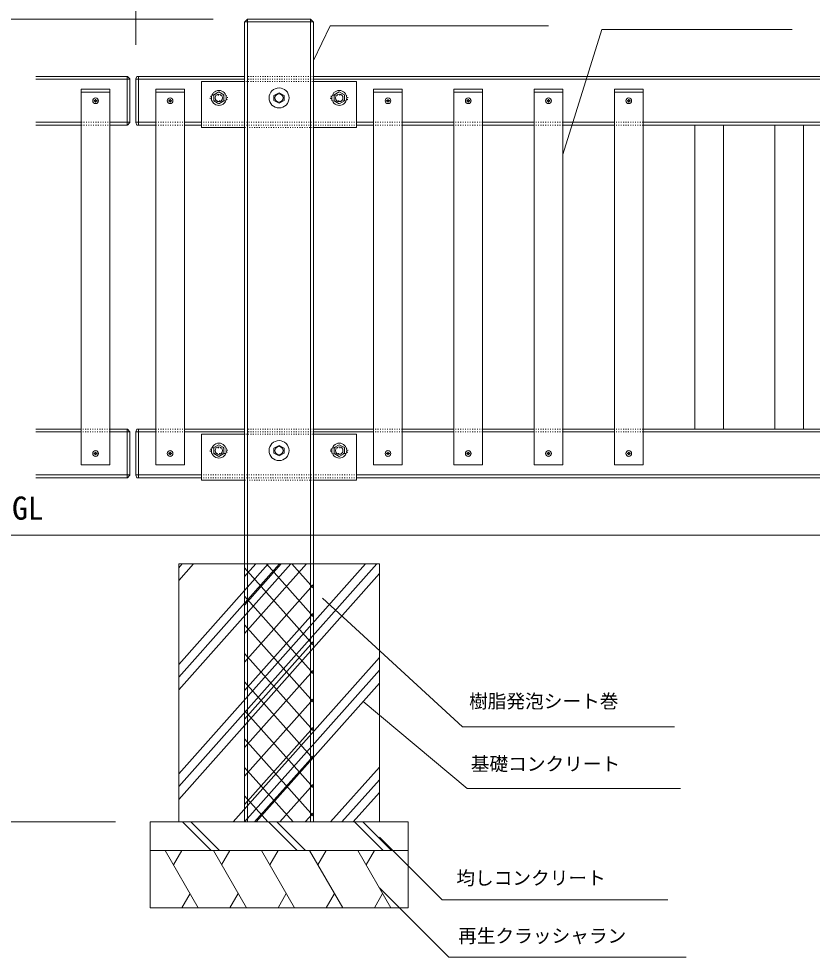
# Model space of a CAD drawing. Units: millimetres, scale not verified. Extents: x -3900 to 3900, y -2750 to 2750.
# Drawn here: x -2285 to -901, y -431 to 1205 of the extents above; entities that cross this region are included whole.
import ezdxf
from ezdxf.enums import TextEntityAlignment as Align

# ---------------------------------------------------------------- set-up
doc = ezdxf.new("R2010")
doc.units = ezdxf.units.MM
doc.header["$LTSCALE"] = 20
doc.linetypes.add('USER5', pattern=[0.208282, 0.069427, -0.138855])
doc.layers.add('0-1_IMPORTED', color=30, linetype='Continuous', lineweight=18)
doc.styles.add('ＭＳ ゴシック', font='')
doc.styles.get('ＭＳ ゴシック').set_extended_font_data('MS Gothic')

msp = doc.modelspace()

# ---------------------------------------------------------------- linework, layer by layer
at = {"layer": '0-1_IMPORTED', "color": 1}
for p, q in [((-2081, 1159.92), (-2081, 1707.57)), ((-1946, 1204.92), (-2951, 1204.92)), ((-1946, 1204.92), (-2821, 1204.92)), ((-2116, -195.08), (-2951, -195.08)), ((-2116, -195.08), (-2821, -195.08))]:
    msp.add_line(p, q, dxfattribs=at)
at = {"layer": '0-1_IMPORTED'}
for p, q in [((-1891, 1199.92), (-1771, 1199.92)), ((-1886, 1204.92), (-1886, -195.08)), ((-1776, 1204.92), (-1776, -195.08)), ((-2255, 1104.92), (-2095.32, 1104.92)), ((-2255, 1099.92), (-2091, 1099.92)), ((-2096, 1104.92), (-2096, 1019.92)), ((-2095.32, 1104.92), (-2091, 1100.45)), ((-2091, 1100.45), (-2091, 1024.4)), ((-2081, 1100.45), (-2078.84, 1104.92)), ((-2081, 1024.4), (-2081, 1100.45)), ((-2081, 1099.92), (-1891, 1099.92)), ((-2078.84, 1104.92), (-1891, 1104.92)), ((-2076, 1019.92), (-2076, 1104.92)), ((-1771, 1104.92), (-85.36, 1104.92)), ((-1771, 1099.92), (-81, 1099.92)), ((-2126, 1077.42), (-2176, 1077.42)), ((-1996, 1077.42), (-2046, 1077.42)), ((-1942, 1069.91), (-1940.6, 1072.02)), ((-1940.6, 1062.83), (-1942, 1064.93)), ((-1940.6, 1072.02), (-1938.49, 1073.43)), ((-1938.49, 1073.43), (-1936, 1073.92)), ((-1936, 1073.92), (-1933.51, 1073.43)), ((-1933.51, 1073.43), (-1931.4, 1072.02)), ((-1931.4, 1072.02), (-1929.99, 1069.91)), ((-1929.99, 1064.93), (-1931.4, 1062.83)), ((-1929.99, 1069.91), (-1929.5, 1067.42)), ((-1929.5, 1067.42), (-1929.99, 1064.93)), ((-1726, 1073.92), (-1728.49, 1073.43)), ((-1723.51, 1073.43), (-1726, 1073.92)), ((-1721.4, 1072.02), (-1723.51, 1073.43)), ((-1616, 1077.42), (-1666, 1077.42)), ((-1476, 1077.42), (-1526, 1077.42)), ((-1336, 1077.42), (-1386, 1077.42)), ((-1196, 1077.42), (-1246, 1077.42)), ((-1938.49, 1061.42), (-1940.6, 1062.83)), ((-1936, 1060.92), (-1938.49, 1061.42)), ((-1933.51, 1061.42), (-1936, 1060.92)), ((-1931.4, 1062.83), (-1933.51, 1061.42)), ((-1728.49, 1061.42), (-1726, 1060.92)), ((-1726, 1060.92), (-1723.51, 1061.42)), ((-1723.51, 1061.42), (-1721.4, 1062.83)), ((-2176, 1024.92), (-2255, 1024.92)), ((-2176, 1019.92), (-2255, 1019.92)), ((-2126, 1024.92), (-2091, 1024.92)), ((-2126, 1019.92), (-2096, 1019.92)), ((-2091, 1024.4), (-2095.32, 1019.92)), ((-2046, 1024.92), (-2081, 1024.92)), ((-2078.84, 1019.92), (-2081, 1024.4)), ((-2046, 1019.92), (-2078.84, 1019.92)), ((-1996, 1024.92), (-1966, 1024.92)), ((-1996, 1019.92), (-1966, 1019.92)), ((-1666, 1024.92), (-1696, 1024.92)), ((-1666, 1019.92), (-1696, 1019.92)), ((-1526, 1024.92), (-1616, 1024.92)), ((-1526, 1019.92), (-1616, 1019.92)), ((-1386, 1024.92), (-1476, 1024.92)), ((-1386, 1019.92), (-1476, 1019.92)), ((-1246, 1024.92), (-1336, 1024.92)), ((-1246, 1019.92), (-1336, 1019.92)), ((-82.35, 1024.92), (-1196, 1024.92)), ((-85.36, 1019.92), (-1196, 1019.92)), ((-1106, 489.92), (-1106, 1019.92)), ((-1056, 1019.92), (-1056, 489.92)), ((-966, 489.92), (-966, 1019.92)), ((-916, 1019.92), (-916, 489.92)), ((-2176, 489.92), (-2255, 489.92)), ((-2176, 484.92), (-2255, 484.92)), ((-2126, 489.92), (-2095.32, 489.92)), ((-2126, 484.92), (-2091, 484.92)), ((-2096, 489.92), (-2096, 404.92)), ((-2095.32, 489.92), (-2091, 485.45)), ((-2091, 485.45), (-2091, 409.4)), ((-2081, 485.45), (-2078.84, 489.92)), ((-2081, 409.4), (-2081, 485.45)), ((-2081, 484.92), (-2046, 484.92)), ((-2078.84, 489.92), (-2046, 489.92)), ((-2076, 404.92), (-2076, 489.92)), ((-1996, 489.92), (-1891, 489.92)), ((-1996, 484.92), (-1891, 484.92)), ((-1666, 489.92), (-1771, 489.92)), ((-1666, 484.92), (-1771, 484.92)), ((-1526, 489.92), (-1616, 489.92)), ((-1526, 484.92), (-1616, 484.92)), ((-1386, 489.92), (-1476, 489.92)), ((-1386, 484.92), (-1476, 484.92)), ((-1246, 489.92), (-1336, 489.92)), ((-1246, 484.92), (-1336, 484.92)), ((-1196, 489.92), (-83.87, 489.92)), ((-1196, 484.92), (-81, 484.92)), ((-1940.6, 457.02), (-1938.49, 458.43)), ((-1938.49, 458.43), (-1936, 458.92)), ((-1936, 458.92), (-1933.51, 458.43)), ((-1933.51, 458.43), (-1931.4, 457.02)), ((-1726, 458.92), (-1728.49, 458.43)), ((-1723.51, 458.43), (-1726, 458.92)), ((-1721.4, 457.02), (-1723.51, 458.43)), ((-1942, 454.91), (-1940.6, 457.02)), ((-1940.6, 447.83), (-1942, 449.93)), ((-1938.49, 446.42), (-1940.6, 447.83)), ((-1936, 445.92), (-1938.49, 446.42)), ((-1933.51, 446.42), (-1936, 445.92)), ((-1931.4, 447.83), (-1933.51, 446.42)), ((-1931.4, 457.02), (-1929.99, 454.91)), ((-1929.99, 449.93), (-1931.4, 447.83)), ((-1929.99, 454.91), (-1929.5, 452.42)), ((-1929.5, 452.42), (-1929.99, 449.93)), ((-1728.49, 446.42), (-1726, 445.92)), ((-1726, 445.92), (-1723.51, 446.42)), ((-1723.51, 446.42), (-1721.4, 447.83)), ((-2091, 409.92), (-2255, 409.92)), ((-2091, 409.4), (-2095.32, 404.92)), ((-1966, 409.92), (-2081, 409.92)), ((-2078.84, 404.92), (-2081, 409.4)), ((-81, 409.92), (-1696, 409.92)), ((-2095.32, 404.92), (-2255, 404.92)), ((-1966, 404.92), (-2078.84, 404.92)), ((-85.36, 404.92), (-1696, 404.92)), ((369.5, 304.92), (-2531, 304.92)), ((-2006, 226.02), (-1980.31, 254.92)), ((-2006, 35.11), (-1810.61, 254.92)), ((-2006, 248.3), (-2000.11, 254.92)), ((-2006, 57.38), (-1830.41, 254.92)), ((-2006, -133.54), (-1660.7, 254.92)), ((-2006, 79.65), (-1850.21, 254.92)), ((-2006, -111.27), (-1680.5, 254.92)), ((-1891, 232.87), (-1871.4, 254.92)), ((-1891, 183.15), (-1827.2, 254.92)), ((-1891, 133.43), (-1783.01, 254.92)), ((-1771, 113.05), (-1891, 248.05)), ((-1771, 162.77), (-1852.91, 254.92)), ((-1771, 212.49), (-1808.72, 254.92)), ((-2006, -155.81), (-1656, 237.94)), ((-1891, 83.71), (-1771, 218.71)), ((-1771, 63.33), (-1891, 198.33)), ((-1891, 34), (-1771, 169)), ((-1771, 13.62), (-1891, 148.62)), ((-1891, -15.72), (-1771, 119.28)), ((-1771, -36.1), (-1891, 98.9)), ((-1910.79, -195.08), (-1656, 91.57)), ((-1891, -65.44), (-1771, 69.56)), ((-1891, -195.08), (-1656, 69.29)), ((-1771, -85.82), (-1891, 49.18)), ((-1871.2, -195.08), (-1656, 47.02)), ((-1891, -115.16), (-1771, 19.84)), ((-1771, -135.54), (-1891, -0.54)), ((-1891, -164.88), (-1771, -29.88)), ((-1771, -185.26), (-1891, -50.26)), ((-1873.65, -195.08), (-1771, -79.6)), ((-1806.47, -195.08), (-1891, -99.98)), ((-1741.09, -195.08), (-1656, -99.35)), ((-1829.46, -195.08), (-1771, -129.31)), ((-1721.29, -195.08), (-1656, -121.63)), ((-1701.49, -195.08), (-1656, -143.9)), ((-1850.66, -195.08), (-1891, -149.7)), ((-1785.26, -195.08), (-1771, -179.03)), ((-1999.14, -195.08), (-1949.14, -245.08)), ((-1985, -195.08), (-1935, -245.08)), ((-1849.14, -195.08), (-1799.14, -245.08)), ((-1835, -195.08), (-1785, -245.08)), ((-1699.14, -195.08), (-1649.14, -245.08)), ((-1685, -195.08), (-1635, -245.08)), ((-1971.87, -345.08), (-2029.61, -245.08)), ((-2015.17, -270.08), (-2000.74, -245.08)), ((-1887.87, -345.08), (-1945.61, -245.08)), ((-1931.17, -270.08), (-1916.74, -245.08)), ((-1803.87, -345.08), (-1861.61, -245.08)), ((-1847.17, -270.08), (-1832.74, -245.08)), ((-1719.87, -345.08), (-1777.61, -245.08)), ((-1763.17, -270.08), (-1748.74, -245.08)), ((-1635.87, -345.08), (-1693.61, -245.08)), ((-1679.17, -270.08), (-1664.74, -245.08)), ((-1986.31, -320.08), (-2000.74, -345.08)), ((-1902.31, -320.08), (-1916.74, -345.08)), ((-1818.31, -320.08), (-1832.74, -345.08)), ((-1734.31, -320.08), (-1748.74, -345.08)), ((-1650.31, -320.08), (-1664.74, -345.08))]:
    msp.add_line(p, q, dxfattribs=at)
at = {"layer": '0-1_IMPORTED', "linetype": 'USER5'}
for p, q in [((-1766.76, 1104.92), (-1886.76, 1104.92)), ((-1766.76, 1099.92), (-1886.76, 1099.92)), ((-1771, 1095.92), (-1891, 1095.92)), ((-1946, 1072.42), (-1926, 1072.42)), ((-1716, 1072.42), (-1736, 1072.42)), ((-1926, 1062.42), (-1946, 1062.42)), ((-1736, 1062.42), (-1716, 1062.42)), ((-2176, 1024.92), (-2126, 1024.92)), ((-2176, 1019.92), (-2126, 1019.92)), ((-2046, 1024.92), (-1996, 1024.92)), ((-2046, 1019.92), (-1996, 1019.92)), ((-1695, 1024.92), (-1966, 1024.92)), ((-1695, 1019.92), (-1966, 1019.92)), ((-1891, 1015.92), (-1771, 1015.92)), ((-1616, 1024.92), (-1666, 1024.92)), ((-1616, 1019.92), (-1666, 1019.92)), ((-1476, 1024.92), (-1526, 1024.92)), ((-1476, 1019.92), (-1526, 1019.92)), ((-1336, 1024.92), (-1386, 1024.92)), ((-1336, 1019.92), (-1386, 1019.92)), ((-1196, 1024.92), (-1246, 1024.92)), ((-1196, 1019.92), (-1246, 1019.92)), ((-2126, 489.92), (-2176, 489.92)), ((-2126, 484.92), (-2176, 484.92)), ((-2046, 489.92), (-1996, 489.92)), ((-2046, 484.92), (-1996, 484.92)), ((-1771, 480.92), (-1891, 480.92)), ((-1766.76, 489.92), (-1886.76, 489.92)), ((-1766.76, 484.92), (-1886.76, 484.92)), ((-1616, 489.92), (-1666, 489.92)), ((-1616, 484.92), (-1666, 484.92)), ((-1476, 489.92), (-1526, 489.92)), ((-1476, 484.92), (-1526, 484.92)), ((-1336, 489.92), (-1386, 489.92)), ((-1336, 484.92), (-1386, 484.92)), ((-1196, 489.92), (-1246, 489.92)), ((-1196, 484.92), (-1246, 484.92)), ((-1946, 457.42), (-1926, 457.42)), ((-1926, 447.42), (-1946, 447.42)), ((-1716, 457.42), (-1736, 457.42)), ((-1736, 447.42), (-1716, 447.42)), ((-1695, 409.92), (-1966, 409.92)), ((-1695, 404.92), (-1966, 404.92)), ((-1891, 400.92), (-1771, 400.92))]:
    msp.add_line(p, q, dxfattribs=at)
at = {"layer": '0-1_IMPORTED'}
for points in [[(-1886, 1204.92), (-1776, 1204.92), (-1771, 1199.74), (-1771, -195.08), (-1891, -195.08), (-1891, 1199.74)], [(-2126, 1082.42), (-2176, 1082.42), (-2176, 427.42), (-2126, 427.42)], [(-1996, 1082.42), (-2046, 1082.42), (-2046, 427.42), (-1996, 427.42)], [(-1616, 1082.42), (-1666, 1082.42), (-1666, 427.42), (-1616, 427.42)], [(-1476, 1082.42), (-1526, 1082.42), (-1526, 427.42), (-1476, 427.42)], [(-1336, 1082.42), (-1386, 1082.42), (-1386, 427.42), (-1336, 427.42)], [(-1196, 1082.42), (-1246, 1082.42), (-1246, 427.42), (-1196, 427.42)], [(-2148.5, 1062.92), (-2150.5, 1062.92), (-2150.5, 1064.92), (-2151.5, 1064.92), (-2151.5, 1062.92), (-2153.5, 1062.92), (-2153.5, 1061.92), (-2151.5, 1061.92), (-2151.5, 1059.92), (-2150.5, 1059.92), (-2150.5, 1061.92), (-2148.5, 1061.92)], [(-2018.5, 1062.92), (-2020.5, 1062.92), (-2020.5, 1064.92), (-2021.5, 1064.92), (-2021.5, 1062.92), (-2023.5, 1062.92), (-2023.5, 1061.92), (-2021.5, 1061.92), (-2021.5, 1059.92), (-2020.5, 1059.92), (-2020.5, 1061.92), (-2018.5, 1061.92)], [(-1944.97, 1062.25), (-1944.97, 1072.6), (-1936, 1077.78), (-1927.03, 1072.6), (-1927.03, 1062.25), (-1936, 1057.07)], [(-1831, 1058.42), (-1822, 1062.92), (-1822, 1071.92), (-1831, 1076.42), (-1840, 1071.92), (-1840, 1062.92)], [(-1717.03, 1062.25), (-1717.03, 1072.6), (-1726, 1077.78), (-1734.97, 1072.6), (-1734.97, 1062.25), (-1726, 1057.07)], [(-1638.5, 1062.92), (-1640.5, 1062.92), (-1640.5, 1064.92), (-1641.5, 1064.92), (-1641.5, 1062.92), (-1643.5, 1062.92), (-1643.5, 1061.92), (-1641.5, 1061.92), (-1641.5, 1059.92), (-1640.5, 1059.92), (-1640.5, 1061.92), (-1638.5, 1061.92)], [(-1498.5, 1062.92), (-1500.5, 1062.92), (-1500.5, 1064.92), (-1501.5, 1064.92), (-1501.5, 1062.92), (-1503.5, 1062.92), (-1503.5, 1061.92), (-1501.5, 1061.92), (-1501.5, 1059.92), (-1500.5, 1059.92), (-1500.5, 1061.92), (-1498.5, 1061.92)], [(-1358.5, 1062.92), (-1360.5, 1062.92), (-1360.5, 1064.92), (-1361.5, 1064.92), (-1361.5, 1062.92), (-1363.5, 1062.92), (-1363.5, 1061.92), (-1361.5, 1061.92), (-1361.5, 1059.92), (-1360.5, 1059.92), (-1360.5, 1061.92), (-1358.5, 1061.92)], [(-1218.5, 1062.92), (-1220.5, 1062.92), (-1220.5, 1064.92), (-1221.5, 1064.92), (-1221.5, 1062.92), (-1223.5, 1062.92), (-1223.5, 1061.92), (-1221.5, 1061.92), (-1221.5, 1059.92), (-1220.5, 1059.92), (-1220.5, 1061.92), (-1218.5, 1061.92)], [(-1944.97, 447.25), (-1944.97, 457.6), (-1936, 462.78), (-1927.03, 457.6), (-1927.03, 447.25), (-1936, 442.07)], [(-1831, 443.42), (-1822, 447.92), (-1822, 456.92), (-1831, 461.42), (-1840, 456.92), (-1840, 447.92)], [(-1717.03, 447.25), (-1717.03, 457.6), (-1726, 462.78), (-1734.97, 457.6), (-1734.97, 447.25), (-1726, 442.07)], [(-2148.5, 446.92), (-2150.5, 446.92), (-2150.5, 444.92), (-2151.5, 444.92), (-2151.5, 446.92), (-2153.5, 446.92), (-2153.5, 447.92), (-2151.5, 447.92), (-2151.5, 449.92), (-2150.5, 449.92), (-2150.5, 447.92), (-2148.5, 447.92)], [(-2018.5, 446.92), (-2020.5, 446.92), (-2020.5, 444.92), (-2021.5, 444.92), (-2021.5, 446.92), (-2023.5, 446.92), (-2023.5, 447.92), (-2021.5, 447.92), (-2021.5, 449.92), (-2020.5, 449.92), (-2020.5, 447.92), (-2018.5, 447.92)], [(-1638.5, 446.92), (-1640.5, 446.92), (-1640.5, 444.92), (-1641.5, 444.92), (-1641.5, 446.92), (-1643.5, 446.92), (-1643.5, 447.92), (-1641.5, 447.92), (-1641.5, 449.92), (-1640.5, 449.92), (-1640.5, 447.92), (-1638.5, 447.92)], [(-1498.5, 446.92), (-1500.5, 446.92), (-1500.5, 444.92), (-1501.5, 444.92), (-1501.5, 446.92), (-1503.5, 446.92), (-1503.5, 447.92), (-1501.5, 447.92), (-1501.5, 449.92), (-1500.5, 449.92), (-1500.5, 447.92), (-1498.5, 447.92)], [(-1358.5, 446.92), (-1360.5, 446.92), (-1360.5, 444.92), (-1361.5, 444.92), (-1361.5, 446.92), (-1363.5, 446.92), (-1363.5, 447.92), (-1361.5, 447.92), (-1361.5, 449.92), (-1360.5, 449.92), (-1360.5, 447.92), (-1358.5, 447.92)], [(-1218.5, 446.92), (-1220.5, 446.92), (-1220.5, 444.92), (-1221.5, 444.92), (-1221.5, 446.92), (-1223.5, 446.92), (-1223.5, 447.92), (-1221.5, 447.92), (-1221.5, 449.92), (-1220.5, 449.92), (-1220.5, 447.92), (-1218.5, 447.92)], [(-2006, 254.92), (-1656, 254.92), (-1656, -195.08), (-2006, -195.08)], [(-2056, -195.08), (-1606, -195.08), (-1606, -245.08), (-2056, -245.08)], [(-2056, -245.08), (-1606, -245.08), (-1606, -345.08), (-2056, -345.08)]]:
    msp.add_lwpolyline(points, close=True, dxfattribs=at)
at = {"layer": '0-1_IMPORTED', "color": 1}
for points in [[(-1771, 1132.92), (-1741.85, 1192.92), (-1361, 1192.92)], [(-1336, 969), (-1268.06, 1186.54), (-936, 1186.54)], [(-1141, -29), (-1511, -29), (-1755, 195)], [(-1131, -136.62), (-1503, -136.62), (-1684.46, 15)], [(-1153, -331), (-1546.58, -331), (-1656, -221.58)], [(-1121, -431), (-1535, -431), (-1656, -310)]]:
    msp.add_lwpolyline(points, dxfattribs=at)
at = {"layer": '0-1_IMPORTED'}
for points in [[(-1891, 1015.92), (-1966, 1015.92), (-1966, 1095.92), (-1891, 1095.92)], [(-1771, 1095.92), (-1696, 1095.92), (-1696, 1015.92), (-1771, 1015.92)], [(-1942, 1064.93), (-1942.5, 1067.42), (-1942, 1069.91)], [(-1728.49, 1073.43), (-1730.6, 1072.02), (-1732, 1069.91), (-1732.5, 1067.42), (-1732, 1064.93), (-1730.6, 1062.83), (-1728.49, 1061.42)], [(-1719.5, 1067.42), (-1719.99, 1069.91), (-1721.4, 1072.02)], [(-1721.4, 1062.83), (-1719.99, 1064.93), (-1719.5, 1067.42)], [(-1891, 400.92), (-1966, 400.92), (-1966, 480.92), (-1891, 480.92)], [(-1771, 480.92), (-1696, 480.92), (-1696, 400.92), (-1771, 400.92)], [(-1728.49, 458.43), (-1730.6, 457.02), (-1732, 454.91), (-1732.5, 452.42), (-1732, 449.93), (-1730.6, 447.83), (-1728.49, 446.42)], [(-1942, 449.93), (-1942.5, 452.42), (-1942, 454.91)], [(-1719.5, 452.42), (-1719.99, 454.91), (-1721.4, 457.02)], [(-1721.4, 447.83), (-1719.99, 449.93), (-1719.5, 452.42)]]:
    msp.add_lwpolyline(points, dxfattribs=at)
for centre, radius in [((-1936, 1067.42), 13), ((-1831, 1067.42), 17.5), ((-1726, 1067.42), 13), ((-2151, 1062.42), 5), ((-2021, 1062.42), 5), ((-1831, 1067.42), 7.19), ((-1641, 1062.42), 5), ((-1501, 1062.42), 5), ((-1361, 1062.42), 5), ((-1221, 1062.42), 5), ((-1936, 452.42), 13), ((-1831, 452.42), 17.5), ((-1831, 452.42), 7.19), ((-1726, 452.42), 13), ((-2151, 447.42), 5), ((-2021, 447.42), 5), ((-1641, 447.42), 5), ((-1501, 447.42), 5), ((-1361, 447.42), 5), ((-1221, 447.42), 5)]:
    msp.add_circle(centre, radius, dxfattribs=at)
at = {"layer": '0-1_IMPORTED', "linetype": 'USER5'}
for centre, start, end in [((-1946, 1067.42), 90, 180), ((-1946, 1067.42), 180, 270), ((-1926, 1067.42), 0, 90), ((-1926, 1067.42), 270, 0), ((-1736, 1067.42), 90, 180), ((-1736, 1067.42), 180, 270), ((-1716, 1067.42), 0, 90), ((-1716, 1067.42), 270, 0), ((-1946, 452.42), 90, 180), ((-1946, 452.42), 180, 270), ((-1926, 452.42), 0, 90), ((-1926, 452.42), 270, 360), ((-1736, 452.42), 90, 180), ((-1736, 452.42), 180, 270), ((-1716, 452.42), 0, 90), ((-1716, 452.42), 270, 360)]:
    msp.add_arc(centre, 5, start, end, dxfattribs=at)

# ---------------------------------------------------------------- texts
at = {"layer": '0-1_IMPORTED', "color": 7, "style": 'ＭＳ ゴシック'}
for s, height, p in [('▽GL', 40.36, (-2351.86, 319.91)), ('樹脂発泡シート巻', 23.88, (-1499.58, -3.67)), ('基礎コンクリート', 23.88, (-1496.58, -112.91)), ('均しコンクリート', 23.88, (-1521.74, -311.93)), ('再生クラッシャラン', 23.88, (-1518.58, -412.81))]:
    msp.add_text(s, height=height, dxfattribs=at).set_placement(p, align=Align.BOTTOM_LEFT)

doc.saveas('drawing.dxf')
